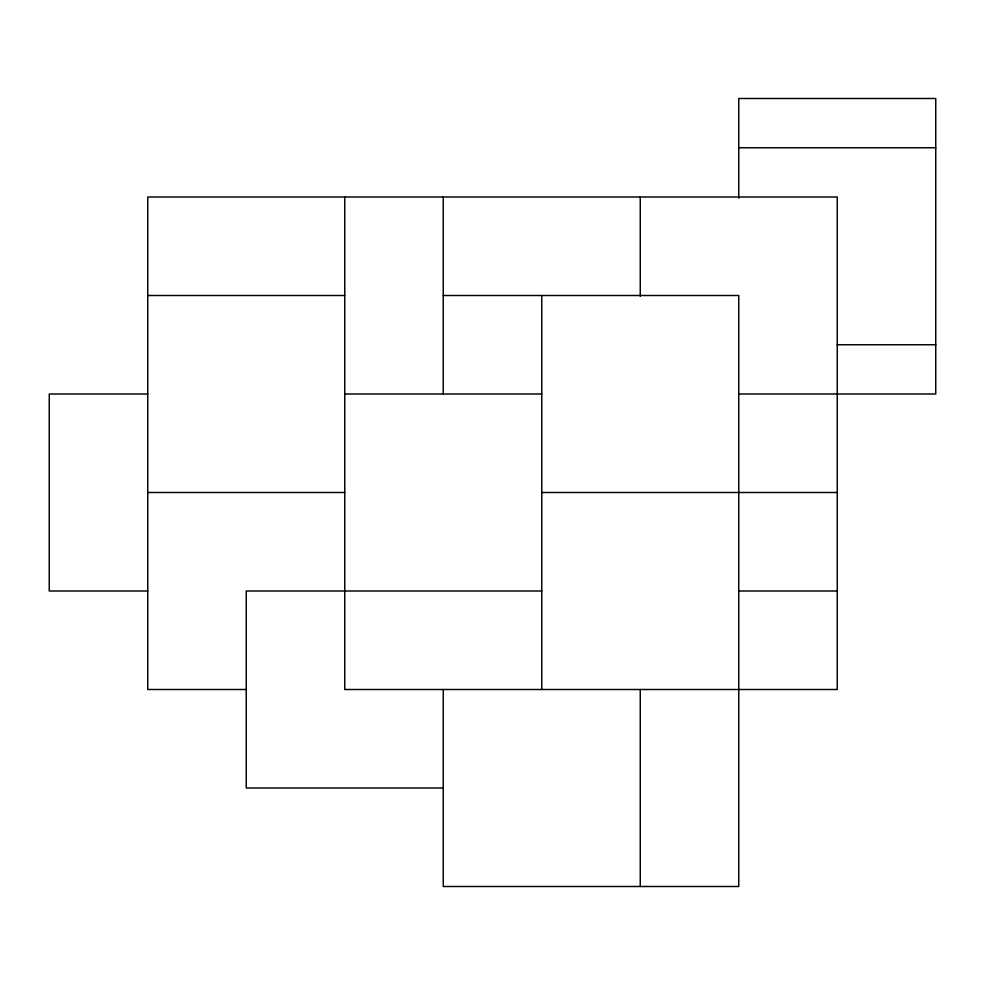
<?xml version="1.0" encoding="UTF-8"?>
<svg xmlns="http://www.w3.org/2000/svg" width="985" height="985" viewBox="0 0 985 985"><rect width="100%" height="100%" fill="white"/><g stroke="black" fill="none" stroke-linecap="round" stroke-linejoin="round"><path stroke-width="1.48" d="M738.75 147.75L935.75 147.75M147.75 295.5L344.75 295.5M443.25 295.5L738.75 295.5L738.75 886.5L443.25 886.5L443.25 689.5M837.25 344.75L935.75 344.75M147.75 394L49.25 394L49.25 591L147.75 591M344.75 394L541.75 394M738.75 394L935.75 394L935.75 98.5L738.75 98.5L738.75 198.145M147.75 492.5L344.75 492.5M541.75 492.5L837.25 492.5M541.75 591L246.25 591L246.25 788L443.25 788M738.75 591L837.25 591M246.25 689.5L147.75 689.5L147.75 197L837.25 197L837.25 689.5L344.75 689.5L344.75 197M640.25 197L640.25 296.263M640.25 689.5L640.25 886.5M541.75 295.5L541.75 689.5M443.25 197L443.25 394"/></g></svg>
